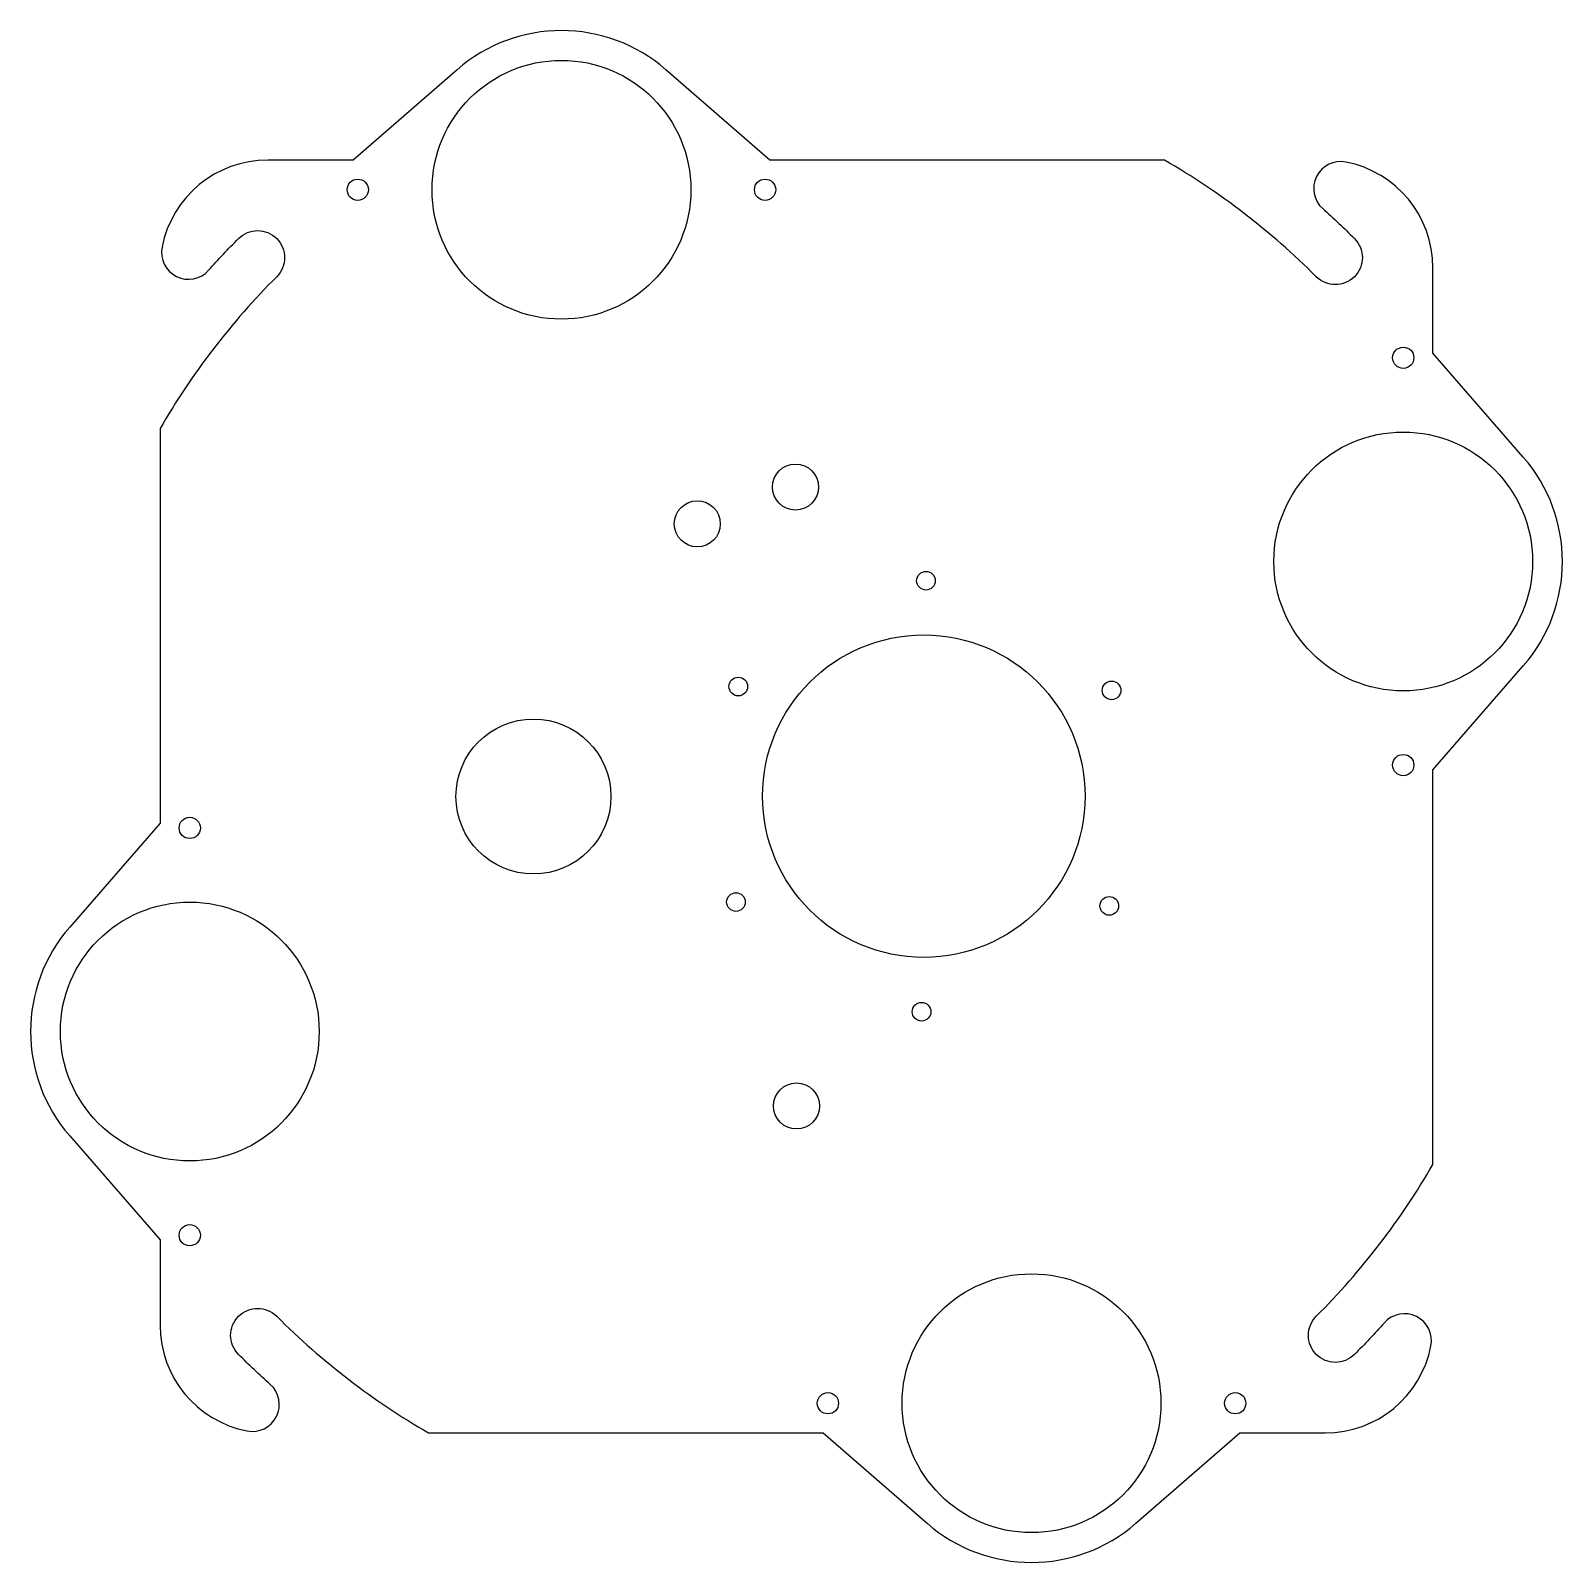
# Model space of a CAD drawing. Header units: millimetres. Extents: x -90 to 90, y -90 to 90.
import ezdxf

# ---------------------------------------------------------------- set-up
doc = ezdxf.new("R2010")
doc.units = ezdxf.units.MM
doc.layers.get('0').update_dxf_attribs({"linetype": 'CONTINUOUS'})

msp = doc.modelspace()

# ---------------------------------------------------------------- linework, layer by layer
msp.add_lwpolyline([(-52.25, 75), (-62.3, 75, 0.358873), (-74.77, 64.73, 0.761837), (-69.28, 62.01, -0.013845), (-65.75, 65.75, -1), (-61.25, 61.25, 0.065418), (-75, 43.35), (-75, -3.15), (-85.65, -15.39, 0.374029), (-85.65, -40), (-75, -52.25), (-75, -62.3, 0.358873), (-64.73, -74.77, 0.761837), (-62.01, -69.28, -0.013845), (-65.75, -65.75, -1), (-61.25, -61.25, 0.065418), (-43.35, -75), (3.15, -75), (15.39, -85.65, 0.374029), (40, -85.65), (52.25, -75), (62.3, -75, 0.358873), (74.77, -64.73, 0.761837), (69.28, -62.01, -0.013845), (65.75, -65.75, -1), (61.25, -61.25, 0.065418), (75, -43.35), (75, 3.15), (85.65, 15.39, 0.374029), (85.65, 40), (75, 52.25), (75, 62.3, 0.358873), (64.73, 74.77, 0.761837), (62.01, 69.28, -0.013845), (65.75, 65.75, -1), (61.25, 61.25, 0.065418), (43.35, 75), (-3.15, 75), (-15.39, 85.65, 0.374029), (-40, 85.65)], format="xyb", close=True)
for centre, radius in [((-27.7, 71.5), 15.25), ((-51.7, 71.5), 1.25), ((-3.7, 71.5), 1.25), ((71.5, 51.7), 1.25), ((71.5, 27.7), 15.25), ((-0.12, 36.47), 2.71), ((-11.69, 32.13), 2.71), ((15.26, 25.43), 1.1), ((15, 0.04), 19), ((-6.86, 12.96), 1.1), ((37.13, 12.51), 1.1), ((-31, 0), 9.13), ((71.5, 3.7), 1.25), ((-71.5, -3.7), 1.25), ((-71.5, -27.7), 15.25), ((-7.13, -12.44), 1.1), ((36.86, -12.89), 1.1), ((14.74, -25.36), 1.1), ((0, -36.47), 2.71), ((-71.5, -51.7), 1.25), ((27.7, -71.5), 15.25), ((3.7, -71.5), 1.25), ((51.7, -71.5), 1.25)]:
    msp.add_circle(centre, radius)

doc.saveas('drawing.dxf')
